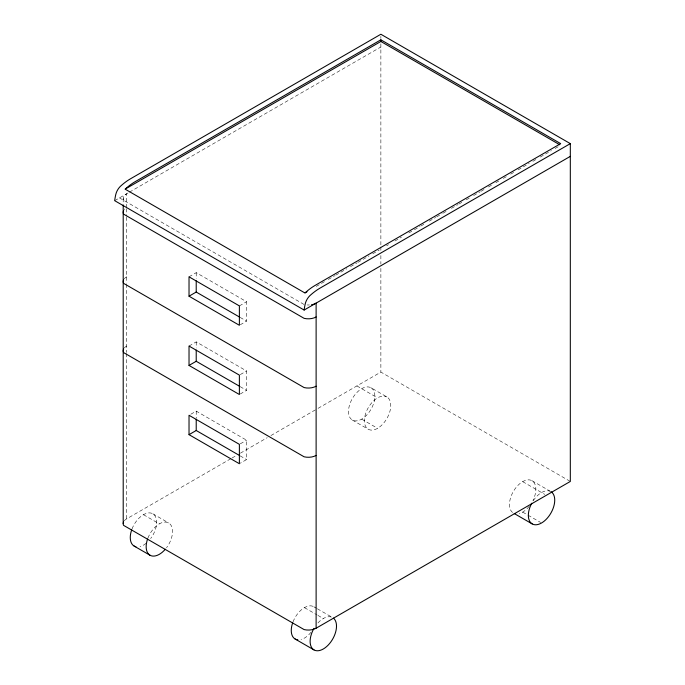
<?xml version="1.0" encoding="UTF-8"?>
<svg xmlns="http://www.w3.org/2000/svg" width="685" height="685" viewBox="0 0 685 685"><rect width="100%" height="100%" fill="white"/><g stroke="black" fill="none" stroke-linecap="round" stroke-linejoin="round"><path stroke-width="0.51" stroke-dasharray="3.42 2.57" d="M114.686 200.671L128.523 192.682M129.448 192.142L380.869 46.991M189.026 276.817L196.218 272.664L246.574 301.742L246.574 321.128L240.281 324.758M239.382 305.895L246.574 301.742M189.026 346.045L196.218 341.892L246.574 370.97L246.574 390.347L240.281 393.986M316.256 286.407L324.587 281.595M328.295 279.463L334.777 275.721M335.701 275.182L346.807 268.768M350.514 266.628L356.996 262.886M357.921 262.355L369.027 255.942M372.734 253.801L379.216 250.059M386.623 245.787L388.472 244.716M394.954 240.974L401.436 237.233M408.842 232.951L413.475 230.28M414.399 229.749L419.956 226.538M420.881 226.007L425.505 223.336M429.212 221.195L435.694 217.453M436.619 216.914L442.176 213.711M443.101 213.172L447.733 210.5M451.432 208.368L457.914 204.627M458.839 204.087L462.546 201.947M466.245 199.815L469.953 197.674M473.652 195.533L480.134 191.791M481.058 191.261L484.766 189.12M488.465 186.979L492.172 184.847M495.871 182.707L499.579 180.566M503.278 178.434L506.986 176.293M510.685 174.153L514.392 172.012M518.091 169.88L529.205 163.467M532.913 161.326L536.612 159.185M540.319 157.045L551.425 150.631M555.133 148.499L558.832 146.359M240.281 374.601L246.574 370.97M190.824 414.237L196.218 411.12L246.574 440.198L246.574 459.575L240.281 463.214M240.281 443.829L246.574 440.198M124.336 520.754A11.85 6.841 0 0 1 126.674 518.836L231.145 458.522M232.069 457.982L236.693 455.319M240.392 453.179L267.21 437.698M270.9 435.566L317.129 408.876M318.054 408.346L380.869 372.075L570.314 481.452M119.481 197.897L304.114 304.5M371.013 387.77A18.649 10.772 -60 0 1 365.096 416.66A18.649 10.772 -60 0 1 348.948 407.335A18.649 10.772 -60 0 1 371.013 387.77L386.905 396.949A18.649 10.772 -60 0 1 380.997 425.839A18.649 10.772 -60 0 1 364.84 416.514A18.649 10.772 -60 0 1 386.905 396.949M531.997 480.716L549.969 491.085M240.17 317.42L246.574 321.128M356.885 385.92L377.581 397.874M522.672 481.641L544.738 494.382M361.689 419.151L377.581 428.33M522.672 512.097L527.167 514.692M528.067 515.214L540.645 522.475M352.355 420.076L368.256 429.255M240.17 386.648L246.574 390.347M240.17 455.876L246.574 459.575M152.789 513.759L168.681 522.938M313.773 606.704L316.47 608.263M317.369 608.785L332.645 617.596M143.456 514.683L159.357 523.862M304.448 607.629L317.027 614.89M317.926 615.413L323.311 618.521M380.869 36.373L380.869 38.497M380.869 43.806L380.869 245.889M380.869 246.96L380.869 251.241M380.869 255.514L380.869 264.067M380.869 268.349L380.869 372.075M196.218 272.664L196.218 278.786M196.218 341.892L196.218 348.014M196.218 411.12L196.218 418.261M126.674 207.589L126.674 193.744A11.85 6.841 0 0 0 123.557 200.26M126.674 208.66L126.674 216.109M126.674 217.179L126.674 283.213M126.674 284.275L126.674 352.45M126.674 353.511L126.674 518.836M123.206 198.513L123.206 203.83M309.406 304.953A11.003 6.353 0 0 1 307.248 304.953M124.336 278.735A11.85 6.841 0 0 1 126.674 276.817M124.336 347.963A11.85 6.841 0 0 1 126.674 346.045M147.934 538.067A18.649 10.772 -60 0 1 168.433 522.801A18.649 10.772 -60 0 1 166.532 547.717M132.034 528.897A18.649 10.772 -60 0 1 152.541 513.622A18.649 10.772 -60 0 1 150.64 538.547M146.033 543.359A18.649 10.772 -60 0 1 140.048 546.596M293.026 621.843A18.649 10.772 -60 0 1 315.254 607.886M311.041 632.238A18.649 10.772 -60 0 1 301.032 639.542M533.238 500.718A18.649 10.772 -60 0 1 550.021 491.205M317.951 622.939A18.649 10.772 -60 0 1 331.797 617.194M512.568 512.491A18.649 10.772 -60 0 1 513.562 491.111A18.649 10.772 -60 0 1 531.611 480.51A18.649 10.772 -60 0 1 532.921 500.538M529.265 506.249A18.649 10.772 -60 0 1 519.256 513.553M124.336 209.507A11.85 6.841 0 0 1 124.807 208.985"/><path stroke-width="1.03" d="M380.869 39.816L135.339 181.568A50.313 29.044 -60 0 0 126.254 188.178L125.149 189.171L304.962 292.992L306.067 291.99A50.313 29.044 -60 0 1 315.151 285.388L560.681 143.627L380.869 39.816L380.869 41.477L125.329 189.009M189.026 296.203L239.382 325.281L239.382 305.895L189.026 276.817L189.026 296.203L196.218 292.05L239.253 316.898M305.142 292.82L307 291.75M570.314 143.627L319.964 288.162A50.313 29.044 -60 0 0 309.774 295.766A10.378 5.994 -60 0 0 305.21 303.952A50.099 28.924 -60 0 0 304.131 310.048L114.686 200.671A50.099 28.924 -60 0 1 115.756 194.574A10.378 5.994 -60 0 1 120.329 186.388A50.313 29.044 -60 0 1 130.518 178.785L380.869 34.25L570.314 143.627L570.314 481.452L316.119 628.213A11.003 6.353 0 0 1 304.114 629.583L123.557 525.344A11.85 6.841 0 0 1 123.625 521.859M189.026 365.43L239.382 394.509L239.382 375.123L189.026 346.045L189.026 365.43L196.218 361.278L239.253 386.126M304.131 310.048L570.314 156.368M189.026 434.658L239.382 463.728L239.382 444.351L189.026 415.273L189.026 434.658L196.218 430.505L239.253 455.345M380.869 41.477L559.756 144.758M514.247 513.544L532.211 523.914M134.132 546.065L150.024 555.244A18.649 10.772 -60 0 0 165.342 549.199M295.124 639.011L313.987 649.911M316.119 628.213L316.119 303.121A11.003 6.353 0 0 1 313.524 304.234M196.218 280.824L196.218 292.05M196.218 350.052L196.218 361.278M196.218 419.28L196.218 430.505M123.206 204.901L123.206 523.597M123.625 279.84A11.85 6.841 0 0 0 123.557 283.333L304.114 387.573A11.003 6.353 0 0 0 316.119 386.194M316.119 316.967A11.003 6.353 0 0 1 304.114 318.345L123.557 214.105A11.85 6.841 0 0 1 123.625 210.612M123.625 349.067A11.85 6.841 0 0 0 123.557 352.561L304.114 456.801A11.003 6.353 0 0 0 316.119 455.422M312.548 304.5A11.003 6.353 0 0 1 311.529 304.714M150.024 555.244A18.649 10.772 -60 0 1 147.6 538.958M297.855 639.858A18.649 10.772 -60 0 1 292.7 622.725M550.868 491.607A18.649 10.772 -60 0 1 551.031 512.868A18.649 10.772 -60 0 1 532.545 524.094A18.649 10.772 -60 0 1 531.74 503.227M333.415 618.127A18.649 10.772 -60 0 1 332.088 640.064A18.649 10.772 -60 0 1 313.721 649.74A18.649 10.772 -60 0 1 313.987 628.368M135.895 546.758A18.649 10.772 -60 0 1 131.708 529.779"/></g></svg>
